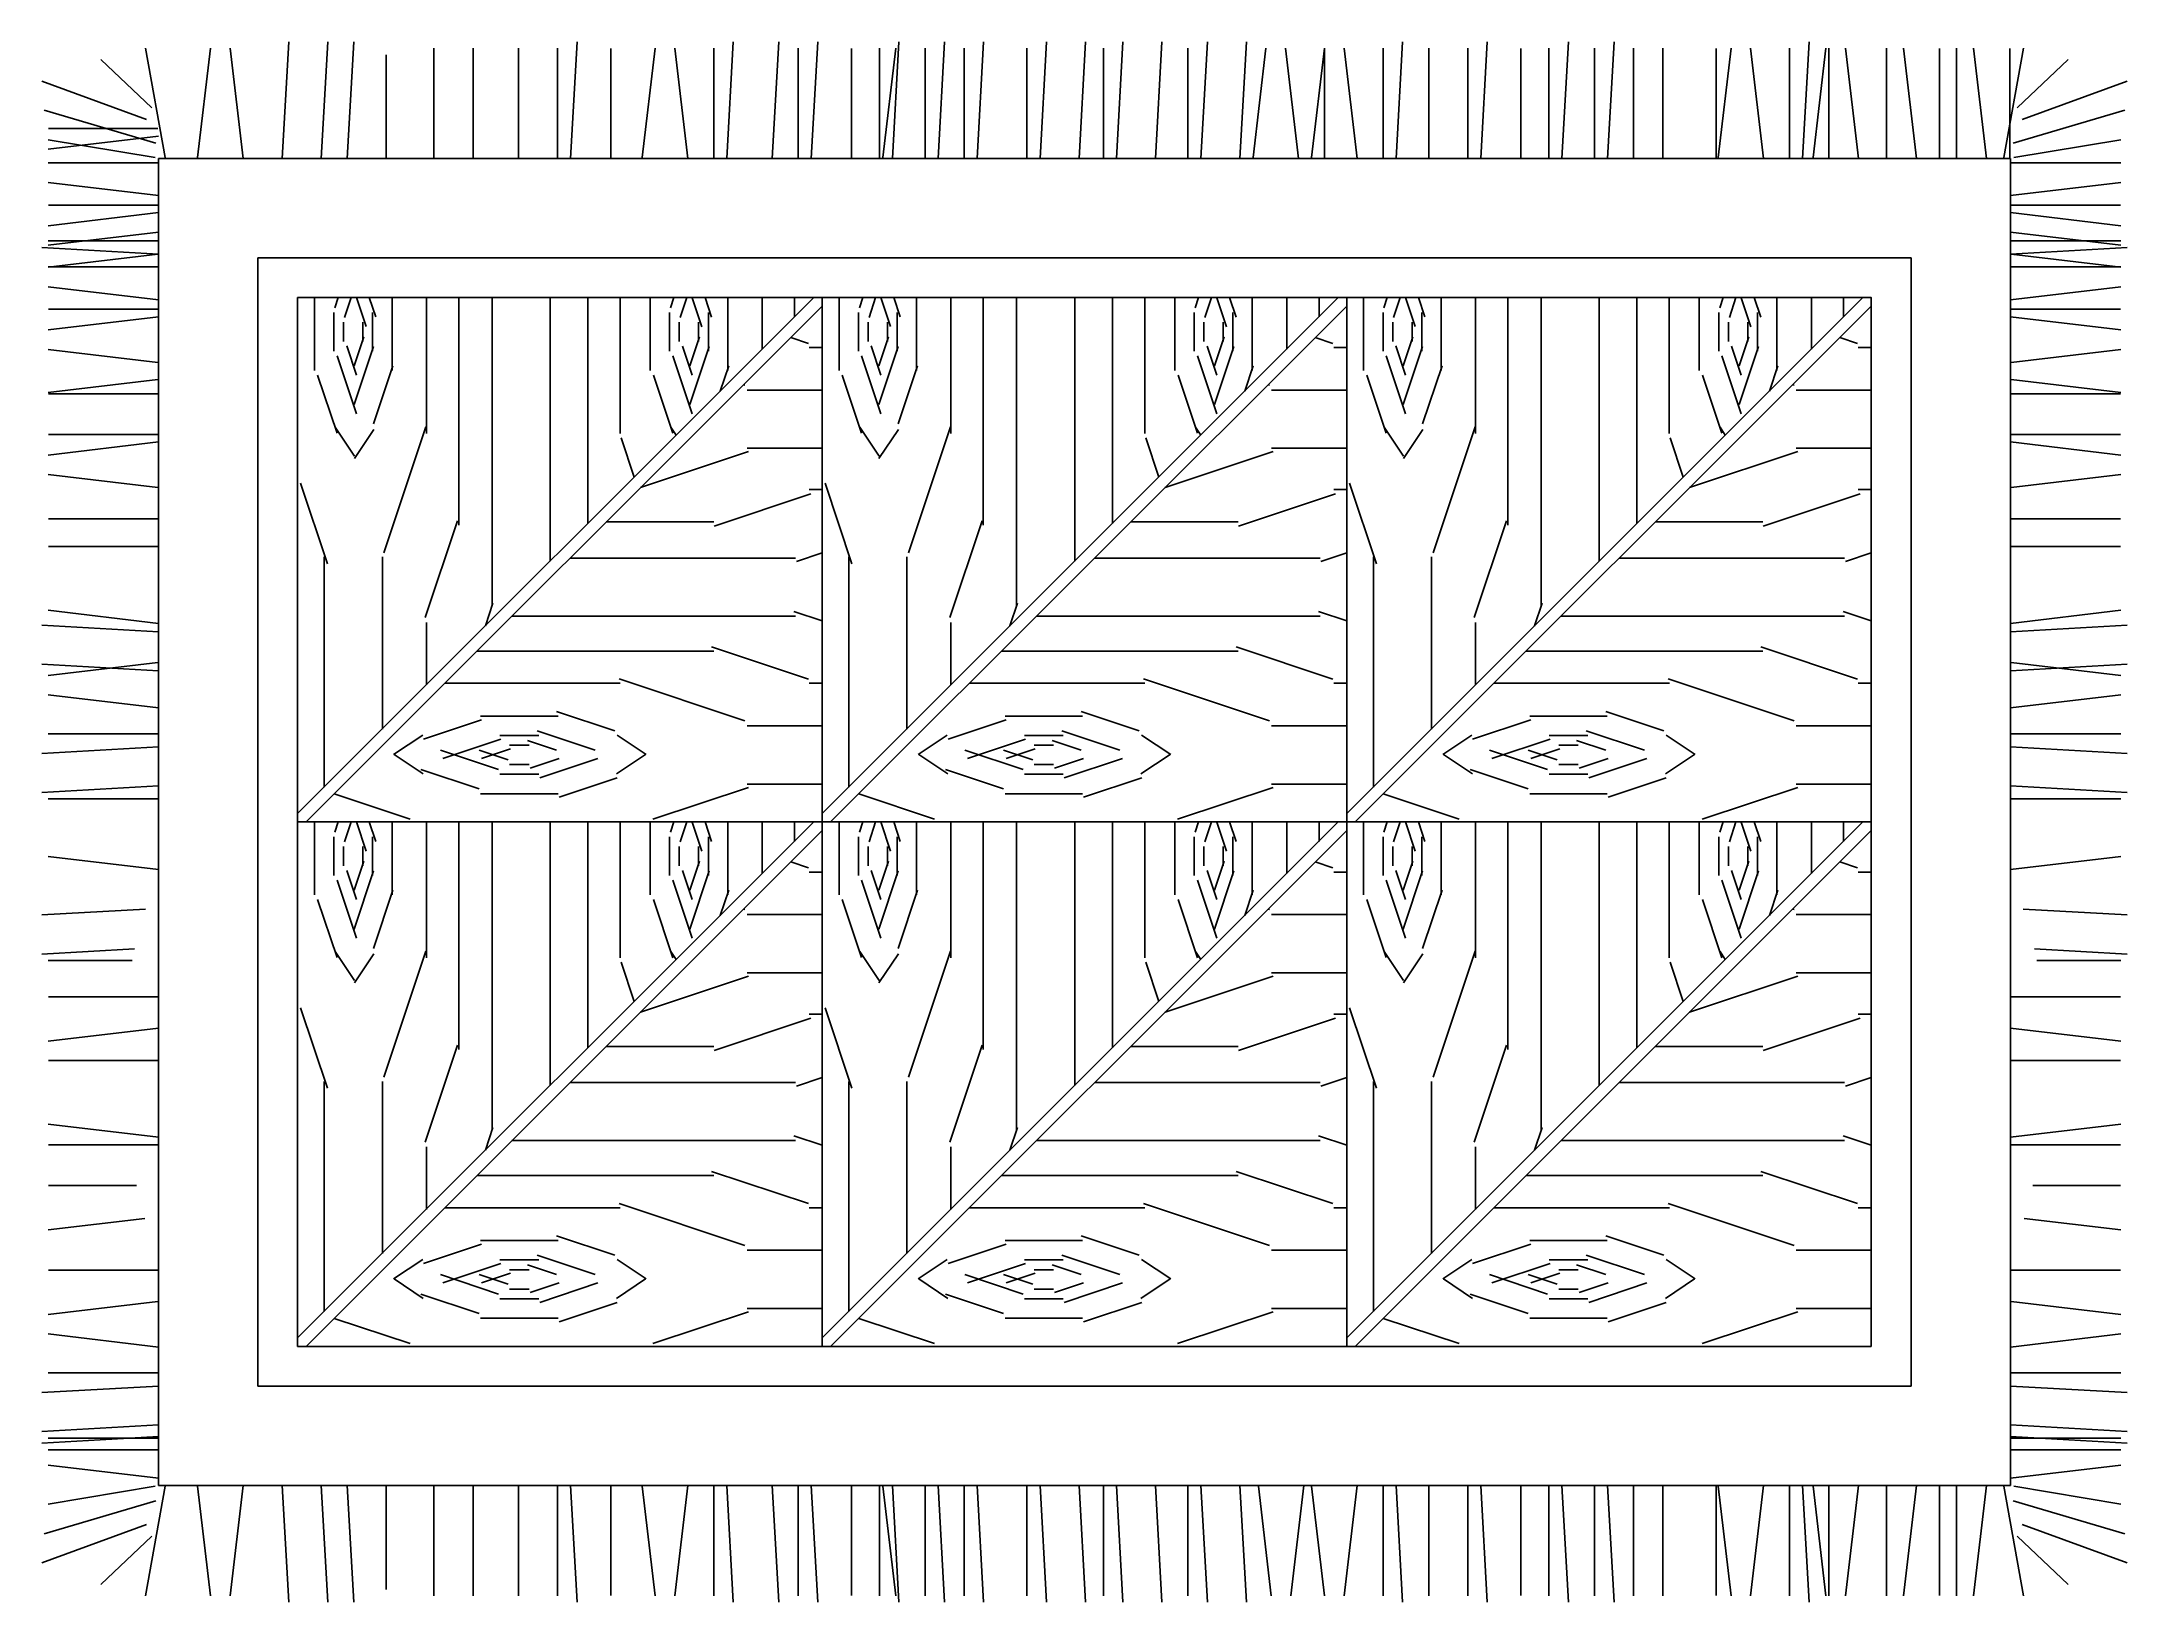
# Model space of a CAD drawing. Header units: millimetres. Extents: x 0 to 1679, y -32 to 1225.
import ezdxf

# ---------------------------------------------------------------- set-up
doc = ezdxf.new("R2010")
doc.units = ezdxf.units.MM
doc.layers.add('Furniture_家具', color=253, linetype='Continuous')

msp = doc.modelspace()

# ---------------------------------------------------------------- linework, layer by layer
at = {"layer": 'Furniture_家具'}
for p, q in [((88.6, 1171.9), (47.7, 1210.7)), ((99.5, 1131.7), (83.6, 1219.9)), ((125.5, 1131.7), (136, 1219.9)), ((162.2, 1131), (151.7, 1219.9)), ((193.7, 1131), (198.9, 1225.1)), ((225.1, 1131), (230.3, 1225.1)), ((246, 1131), (251.3, 1225.1)), ((277.5, 1131), (277.5, 1214.6)), ((315.8, 1131), (315.8, 1219.9)), ((347.3, 1131), (347.3, 1219.9)), ((383.9, 1131), (383.9, 1219.9)), ((415.4, 1131), (415.4, 1219.9)), ((425.9, 1131), (431.1, 1225.1)), ((458.2, 1131.7), (458.2, 1219.7)), ((483.5, 1131.7), (494, 1219.9)), ((520.2, 1131), (509.7, 1219.9)), ((541.1, 1131), (541.1, 1219.9)), ((551.6, 1131), (556.8, 1225.1)), ((588.3, 1131), (593.5, 1225.1)), ((609.2, 1131), (609.2, 1219.9)), ((619.7, 1131), (624.9, 1225.1)), ((652.1, 1131.7), (652.1, 1219.7)), ((674.6, 1131), (674.6, 1219.9)), ((677.3, 1131.7), (687.8, 1219.9)), ((685.1, 1131), (690.3, 1225.1)), ((711.3, 1131), (711.3, 1219.9)), ((721.8, 1131), (727, 1225.1)), ((742.7, 1131), (742.7, 1219.9)), ((753.2, 1131), (758.4, 1225.1)), ((793.4, 1131), (793.4, 1219.9)), ((803.9, 1131), (809.1, 1225.1)), ((835.3, 1131), (840.6, 1225.1)), ((854.9, 1131), (854.9, 1219.9)), ((865.4, 1131), (870.6, 1225.1)), ((896.8, 1131), (902.1, 1225.1)), ((923, 1131), (923, 1219.9)), ((933.5, 1131), (938.7, 1225.1)), ((964.9, 1131), (970.2, 1225.1)), ((975.4, 1131.7), (985.8, 1219.9)), ((1012, 1131), (1001.6, 1219.9)), ((1022.6, 1131.7), (1033, 1219.9)), ((1033, 1131), (1033, 1219.9)), ((1059.2, 1131), (1048.8, 1219.9)), ((1080.2, 1131), (1080.2, 1219.9)), ((1090.7, 1131), (1095.9, 1225.1)), ((1116.9, 1131), (1116.9, 1219.9)), ((1148.3, 1131), (1148.3, 1219.9)), ((1158.8, 1131), (1164, 1225.1)), ((1191.1, 1131.7), (1191.1, 1219.7)), ((1213.7, 1131), (1213.7, 1219.9)), ((1224.2, 1131), (1229.4, 1225.1)), ((1250.3, 1131), (1250.3, 1219.9)), ((1260.8, 1131), (1266.1, 1225.1)), ((1281.8, 1131), (1281.8, 1219.9)), ((1305.5, 1131), (1305.5, 1219.9)), ((1348.3, 1131.7), (1348.3, 1219.7)), ((1349.9, 1131.7), (1360.4, 1219.9)), ((1386.6, 1131), (1376.1, 1219.9)), ((1407.5, 1131), (1407.5, 1219.9)), ((1418, 1131), (1423.2, 1225.1)), ((1426.4, 1131.7), (1436.8, 1219.9)), ((1439, 1131), (1439, 1219.9)), ((1463, 1131), (1452.6, 1219.9)), ((1485.5, 1131), (1485.5, 1219.9)), ((1509.6, 1131), (1499.1, 1219.9)), ((1528.3, 1131.7), (1528.3, 1219.7)), ((1541.9, 1131), (1541.9, 1219.9)), ((1566, 1131), (1555.5, 1219.9)), ((1579.9, 1131.7), (1595.8, 1219.9)), ((1584.8, 1131.7), (1584.8, 1219.7)), ((1590.8, 1171.9), (1631.7, 1210.7)), ((84.5, 1162.4), (0, 1193.2)), ((1594.9, 1162.4), (1679.4, 1193.2)), ((92, 1143.3), (2, 1169.9)), ((1587.4, 1143.3), (1677.4, 1169.9)), ((94.1, 1149.1), (5.2, 1138.6)), ((91.3, 1131.7), (5.2, 1146)), ((93.4, 1155.2), (5.4, 1155.2)), ((1588.1, 1131.7), (1674.2, 1146)), ((94.1, 1127.5), (5.2, 1127.5)), ((94.1, 62.2), (94.1, 1131)), ((94.1, 1131), (1585.3, 1131)), ((1585.3, 1131), (1585.3, 62.2)), ((1585.3, 1127.5), (1674.2, 1127.5)), ((94.1, 1101.1), (5.2, 1111.6)), ((1585.3, 1101.1), (1674.2, 1111.6)), ((93.4, 1093.5), (5.4, 1093.5)), ((1586, 1093.5), (1674, 1093.5)), ((94.1, 1087.4), (5.2, 1076.9)), ((1585.3, 1087.4), (1674.2, 1076.9)), ((94.1, 1054.1), (0, 1059.4)), ((94.1, 1071.6), (5.2, 1061.1)), ((94.1, 1064.6), (5.2, 1064.6)), ((1585.3, 1071.6), (1674.2, 1061.1)), ((1585.3, 1064.6), (1674.2, 1064.6)), ((1585.3, 1054.1), (1679.4, 1059.4)), ((93.4, 1053.9), (5.2, 1043.4)), ((94.1, 1043.7), (5.2, 1043.7)), ((174.1, 142.2), (174.1, 1051)), ((174.1, 1051), (1505.3, 1051)), ((1505.3, 1051), (1505.3, 142.2)), ((1585.3, 1043.7), (1674.2, 1043.7)), ((1586, 1053.9), (1674.2, 1043.4)), ((94.1, 1017.2), (5.2, 1027.7)), ((1585.3, 1017.2), (1674.2, 1027.7)), ((93.4, 1009.7), (5.4, 1009.7)), ((621.7, 1019), (206.1, 603.4)), ((628.5, 1012.2), (212.9, 596.6)), ((219.7, 960.3), (219.7, 1019)), ((236, 1010.8), (238.7, 1019)), ((243.8, 1003), (249.1, 1019)), ((261.2, 995.6), (253.4, 1019)), ((269, 1003.4), (263.8, 1019)), ((282.1, 960.3), (282.1, 1019)), ((284.6, 1019), (284.6, 1019)), ((309.8, 909.5), (309.8, 1019)), ((335.8, 835.7), (335.8, 1019)), ((362.6, 771.1), (362.6, 1019)), ((409.4, 806.7), (409.4, 1019)), ((439.8, 837), (439.8, 1019)), ((465.8, 909.5), (465.8, 1019)), ((490, 960.3), (490, 1019)), ((506.4, 1010.8), (509.1, 1019)), ((514.2, 1003), (519.5, 1019)), ((531.6, 995.5), (523.8, 1018.9)), ((539.4, 1003.3), (534.2, 1019)), ((552.4, 960.3), (552.4, 1019)), ((555, 1018.9), (555, 1019)), ((580.2, 977.4), (580.2, 1019)), ((606.2, 1003.4), (606.2, 1019)), ((1044.1, 1019), (628.5, 603.4)), ((1050.9, 1012.2), (635.3, 596.6)), ((642.1, 960.3), (642.1, 1019)), ((658.4, 1010.8), (661.1, 1019)), ((666.2, 1003), (671.5, 1019)), ((683.6, 995.6), (675.8, 1019)), ((691.4, 1003.4), (686.2, 1019)), ((704.5, 960.3), (704.5, 1019)), ((707, 1019), (707, 1019)), ((732.2, 909.5), (732.2, 1019)), ((758.2, 835.7), (758.2, 1019)), ((785, 771.1), (785, 1019)), ((831.8, 806.7), (831.8, 1019)), ((862.2, 837), (862.2, 1019)), ((888.2, 909.5), (888.2, 1019)), ((912.4, 960.3), (912.4, 1019)), ((928.8, 1010.8), (931.5, 1019)), ((936.6, 1003), (941.9, 1019)), ((954, 995.5), (946.2, 1018.9)), ((961.8, 1003.3), (956.6, 1019)), ((974.8, 960.3), (974.8, 1019)), ((977.4, 1018.9), (977.4, 1019)), ((1002.6, 977.4), (1002.6, 1019)), ((1028.6, 1003.4), (1028.6, 1019)), ((1466.5, 1019), (1050.9, 603.4)), ((1473.3, 1012.2), (1057.7, 596.6)), ((1064.5, 960.3), (1064.5, 1019)), ((1080.8, 1010.8), (1083.5, 1019)), ((1088.6, 1003), (1093.9, 1019)), ((1106, 995.6), (1098.2, 1019)), ((1113.8, 1003.4), (1108.6, 1019)), ((1126.9, 960.3), (1126.9, 1019)), ((1129.4, 1019), (1129.4, 1019)), ((1154.6, 909.5), (1154.6, 1019)), ((1180.6, 835.7), (1180.6, 1019)), ((1207.4, 771.1), (1207.4, 1019)), ((1254.2, 806.7), (1254.2, 1019)), ((1284.6, 837), (1284.6, 1019)), ((1310.6, 909.5), (1310.6, 1019)), ((1334.8, 960.3), (1334.8, 1019)), ((1351.2, 1010.8), (1353.9, 1019)), ((1359, 1003), (1364.3, 1019)), ((1376.4, 995.5), (1368.6, 1018.9)), ((1384.2, 1003.3), (1379, 1019)), ((1397.2, 960.3), (1397.2, 1019)), ((1399.8, 1018.9), (1399.8, 1019)), ((1425, 977.4), (1425, 1019)), ((1451, 1003.4), (1451, 1019)), ((1586, 1009.7), (1674, 1009.7)), ((94.1, 1003.5), (5.2, 993)), ((235.3, 975.9), (235.3, 1007.1)), ((243.1, 983.7), (243.1, 999.3)), ((258.7, 983.7), (258.7, 999.3)), ((266.5, 975.9), (266.5, 1007.1)), ((505.6, 975.9), (505.6, 1007.1)), ((513.4, 983.7), (513.4, 999.3)), ((529, 983.7), (529, 999.3)), ((536.8, 975.9), (536.8, 1007.1)), ((657.7, 975.9), (657.7, 1007.1)), ((665.5, 983.7), (665.5, 999.3)), ((681.1, 983.7), (681.1, 999.3)), ((688.9, 975.9), (688.9, 1007.1)), ((928, 975.9), (928, 1007.1)), ((935.8, 983.7), (935.8, 999.3)), ((951.4, 983.7), (951.4, 999.3)), ((959.2, 975.9), (959.2, 1007.1)), ((1080.1, 975.9), (1080.1, 1007.1)), ((1087.9, 983.7), (1087.9, 999.3)), ((1103.5, 983.7), (1103.5, 999.3)), ((1111.3, 975.9), (1111.3, 1007.1)), ((1350.4, 975.9), (1350.4, 1007.1)), ((1358.2, 983.7), (1358.2, 999.3)), ((1373.8, 983.7), (1373.8, 999.3)), ((1381.6, 975.9), (1381.6, 1007.1)), ((1585.3, 1003.5), (1674.2, 993)), ((93.4, 966.8), (5.2, 977.3)), ((253.4, 956.6), (245.6, 980)), ((251.6, 964), (259.4, 987.4)), ((251.6, 932.8), (267.2, 979.6)), ((523.8, 956.5), (516, 979.9)), ((522, 964), (529.8, 987.4)), ((522, 932.8), (537.6, 979.6)), ((603.1, 986.8), (617.4, 982)), ((618, 978.7), (628.5, 978.7)), ((675.8, 956.6), (668, 980)), ((674, 964), (681.8, 987.4)), ((674, 932.8), (689.6, 979.6)), ((946.2, 956.5), (938.4, 979.9)), ((944.4, 964), (952.2, 987.4)), ((944.4, 932.8), (960, 979.6)), ((1025.5, 986.8), (1039.8, 982)), ((1040.4, 978.7), (1050.9, 978.7)), ((1098.2, 956.6), (1090.4, 980)), ((1096.4, 964), (1104.2, 987.4)), ((1096.4, 932.8), (1112, 979.6)), ((1368.6, 956.5), (1360.8, 979.9)), ((1366.8, 964), (1374.6, 987.4)), ((1366.8, 932.8), (1382.4, 979.6)), ((1447.9, 986.8), (1462.2, 982)), ((1462.8, 978.7), (1473.3, 978.7)), ((1586, 966.8), (1674.2, 977.3)), ((253.4, 925.4), (237.8, 972.2)), ((267.2, 917.2), (282.8, 964)), ((523.8, 925.3), (508.2, 972.1)), ((546.4, 943.7), (553.2, 964)), ((675.8, 925.4), (660.2, 972.2)), ((689.6, 917.2), (705.2, 964)), ((946.2, 925.3), (930.6, 972.1)), ((968.8, 943.7), (975.6, 964)), ((1098.2, 925.4), (1082.6, 972.2)), ((1112, 917.2), (1127.6, 964)), ((1368.6, 925.3), (1353, 972.1)), ((1391.2, 943.7), (1398, 964)), ((93.4, 953.1), (5.2, 942.6)), ((93.4, 941.5), (5.4, 941.5)), ((237.8, 909.8), (222.2, 956.6)), ((508.2, 909.7), (492.6, 956.5)), ((565.1, 948.8), (566.3, 948.4)), ((568, 944.4), (628.5, 944.4)), ((660.2, 909.8), (644.6, 956.6)), ((930.6, 909.7), (915, 956.5)), ((987.5, 948.8), (988.7, 948.4)), ((990.4, 944.4), (1050.9, 944.4)), ((1082.6, 909.8), (1067, 956.6)), ((1353, 909.7), (1337.4, 956.5)), ((1409.9, 948.8), (1411.1, 948.4)), ((1412.8, 944.4), (1473.3, 944.4)), ((1586, 953.1), (1674.2, 942.6)), ((1586, 941.5), (1674, 941.5)), ((93.4, 908.8), (5.4, 908.8)), ((251.9, 891.2), (236.3, 914.6)), ((251.8, 889.4), (267.4, 912.8)), ((275.6, 813.5), (309.4, 914.9)), ((510.9, 908.2), (506.7, 914.6)), ((674.3, 891.2), (658.7, 914.6)), ((674.2, 889.4), (689.8, 912.8)), ((698, 813.5), (731.8, 914.9)), ((933.3, 908.2), (929.1, 914.6)), ((1096.7, 891.2), (1081.1, 914.6)), ((1096.6, 889.4), (1112.2, 912.8)), ((1120.4, 813.5), (1154.2, 914.9)), ((1355.7, 908.2), (1351.5, 914.6)), ((1586, 908.8), (1674, 908.8)), ((94.1, 902.7), (5.2, 892.2)), ((477.1, 874.4), (466.6, 906)), ((482.2, 865.9), (569.2, 894.9)), ((568, 897.6), (628.5, 897.6)), ((899.5, 874.4), (889, 906)), ((904.6, 865.9), (991.6, 894.9)), ((990.4, 897.6), (1050.9, 897.6)), ((1321.9, 874.4), (1311.4, 906)), ((1327, 865.9), (1414, 894.9)), ((1412.8, 897.6), (1473.3, 897.6)), ((1585.3, 902.7), (1674.2, 892.2)), ((93.4, 866), (5.2, 876.5)), ((1586, 866), (1674.2, 876.5)), ((230, 804.6), (208.4, 869.4)), ((541.4, 835), (619.4, 860.9)), ((618, 864.3), (628.5, 864.3)), ((652.4, 804.6), (630.8, 869.4)), ((963.8, 835), (1041.8, 860.9)), ((1040.4, 864.3), (1050.9, 864.3)), ((1074.8, 804.6), (1053.2, 869.4)), ((1386.2, 835), (1464.2, 860.9)), ((1462.8, 864.3), (1473.3, 864.3)), ((93.4, 840.7), (5.4, 840.7)), ((1586, 840.7), (1674, 840.7)), ((308.8, 761.2), (334.8, 839.2)), ((454.6, 838.3), (541.1, 838.3)), ((731.2, 761.2), (757.2, 839.2)), ((877, 838.3), (963.5, 838.3)), ((1153.6, 761.2), (1179.6, 839.2)), ((1299.4, 838.3), (1385.9, 838.3)), ((93.4, 818.6), (5.4, 818.6)), ((227.5, 624.7), (227.5, 810.1)), ((274.3, 671.5), (274.3, 810.1)), ((425.5, 809.2), (607, 809.2)), ((607.7, 806.3), (628.5, 813.3)), ((649.9, 624.7), (649.9, 810.1)), ((696.7, 671.5), (696.7, 810.1)), ((847.9, 809.2), (1029.4, 809.2)), ((1030.1, 806.3), (1050.9, 813.3)), ((1072.3, 624.7), (1072.3, 810.1)), ((1119.1, 671.5), (1119.1, 810.1)), ((1270.3, 809.2), (1451.8, 809.2)), ((1452.5, 806.3), (1473.3, 813.3)), ((1586, 818.6), (1674, 818.6)), ((357.3, 754.6), (363.4, 772.9)), ((779.7, 754.6), (785.8, 772.9)), ((1202.1, 754.6), (1208.2, 772.9)), ((94.1, 756.6), (5.2, 767.1)), ((309.8, 707), (309.8, 757.4)), ((378.7, 762.4), (607, 762.4)), ((605.7, 766.2), (628.5, 758.6)), ((732.2, 707), (732.2, 757.4)), ((801.1, 762.4), (1029.4, 762.4)), ((1028.1, 766.2), (1050.9, 758.6)), ((1154.6, 707), (1154.6, 757.4)), ((1223.5, 762.4), (1451.8, 762.4)), ((1450.5, 766.2), (1473.3, 758.6)), ((1585.3, 756.6), (1674.2, 767.1)), ((94.1, 749.9), (0, 755.1)), ((1585.3, 749.9), (1679.4, 755.1)), ((94.1, 718.4), (0, 723.7)), ((93.4, 725.2), (5.2, 714.7)), ((350.6, 734.3), (541.1, 734.3)), ((539.4, 737.6), (617.4, 711.6)), ((773, 734.3), (963.5, 734.3)), ((961.8, 737.6), (1039.8, 711.6)), ((1195.4, 734.3), (1385.9, 734.3)), ((1384.2, 737.6), (1462.2, 711.6)), ((1585.3, 718.4), (1679.4, 723.7)), ((1586, 725.2), (1674.2, 714.7)), ((324.6, 708.3), (465.9, 708.3)), ((464.9, 711.8), (566.3, 678)), ((618, 708.3), (628.5, 708.3)), ((747, 708.3), (888.3, 708.3)), ((887.3, 711.8), (988.7, 678)), ((1040.4, 708.3), (1050.9, 708.3)), ((1169.4, 708.3), (1310.7, 708.3)), ((1309.7, 711.8), (1411.1, 678)), ((1462.8, 708.3), (1473.3, 708.3)), ((94.1, 688.5), (5.2, 699)), ((1585.3, 688.5), (1674.2, 699)), ((307.4, 663.3), (354.2, 678.9)), ((353.4, 681.8), (415.8, 681.8)), ((414.6, 685.6), (461.4, 670)), ((568, 674), (628.5, 674)), ((729.8, 663.3), (776.6, 678.9)), ((775.8, 681.8), (838.2, 681.8)), ((837, 685.6), (883.8, 670)), ((990.4, 674), (1050.9, 674)), ((1152.2, 663.3), (1199, 678.9)), ((1198.2, 681.8), (1260.6, 681.8)), ((1259.4, 685.6), (1306.2, 670)), ((1412.8, 674), (1473.3, 674)), ((94.1, 657.1), (0, 651.8)), ((94.1, 667.6), (5.2, 667.6)), ((283.4, 650.9), (306.8, 666.5)), ((323, 647.7), (369.8, 663.3)), ((354.2, 647.7), (377.6, 655.5)), ((369, 666.2), (400.2, 666.2)), ((376.8, 658.4), (392.4, 658.4)), ((391.2, 662.2), (414.6, 654.4)), ((399, 670), (445.8, 654.4)), ((463.3, 666.5), (486.7, 650.9)), ((705.8, 650.9), (729.2, 666.5)), ((745.4, 647.7), (792.2, 663.3)), ((776.6, 647.7), (800, 655.5)), ((791.4, 666.2), (822.6, 666.2)), ((799.2, 658.4), (814.8, 658.4)), ((813.6, 662.2), (837, 654.4)), ((821.4, 670), (868.2, 654.4)), ((885.7, 666.5), (909.1, 650.9)), ((1128.2, 650.9), (1151.6, 666.5)), ((1167.8, 647.7), (1214.6, 663.3)), ((1199, 647.7), (1222.4, 655.5)), ((1213.8, 666.2), (1245, 666.2)), ((1221.6, 658.4), (1237.2, 658.4)), ((1236, 662.2), (1259.4, 654.4)), ((1243.8, 670), (1290.6, 654.4)), ((1308.1, 666.5), (1331.5, 650.9)), ((1585.3, 667.6), (1674.2, 667.6)), ((1585.3, 657.1), (1679.4, 651.8)), ((283.9, 650.9), (307.3, 635.3)), ((305.4, 638.8), (352.2, 623.2)), ((321, 654.4), (367.8, 638.8)), ((352.2, 654.4), (375.6, 646.6)), ((376.8, 642.8), (392.4, 642.8)), ((393.2, 639.9), (416.6, 647.7)), ((401, 632.1), (447.8, 647.7)), ((462.8, 635.3), (486.2, 650.9)), ((706.3, 650.9), (729.7, 635.3)), ((727.8, 638.8), (774.6, 623.2)), ((743.4, 654.4), (790.2, 638.8)), ((774.6, 654.4), (798, 646.6)), ((799.2, 642.8), (814.8, 642.8)), ((815.6, 639.9), (839, 647.7)), ((823.4, 632.1), (870.2, 647.7)), ((885.2, 635.3), (908.6, 650.9)), ((1128.7, 650.9), (1152.1, 635.3)), ((1150.2, 638.8), (1197, 623.2)), ((1165.8, 654.4), (1212.6, 638.8)), ((1197, 654.4), (1220.4, 646.6)), ((1221.6, 642.8), (1237.2, 642.8)), ((1238, 639.9), (1261.4, 647.7)), ((1245.8, 632.1), (1292.6, 647.7)), ((1307.6, 635.3), (1331, 650.9)), ((94.1, 625.7), (0, 620.4)), ((369, 635), (400.2, 635)), ((416.6, 616.5), (463.4, 632.1)), ((492.2, 598.9), (569.2, 624.5)), ((568, 627.2), (628.5, 627.2)), ((791.4, 635), (822.6, 635)), ((839, 616.5), (885.8, 632.1)), ((914.6, 598.9), (991.6, 624.5)), ((990.4, 627.2), (1050.9, 627.2)), ((1213.8, 635), (1245, 635)), ((1261.4, 616.5), (1308.2, 632.1)), ((1337, 598.9), (1414, 624.5)), ((1412.8, 627.2), (1473.3, 627.2)), ((1585.3, 625.7), (1679.4, 620.4)), ((94.1, 615.2), (5.2, 615.2)), ((235.5, 619.2), (296.6, 598.9)), ((353.4, 619.4), (415.8, 619.4)), ((657.9, 619.2), (719, 598.9)), ((775.8, 619.4), (838.2, 619.4)), ((1080.3, 619.2), (1141.4, 598.9)), ((1198.2, 619.4), (1260.6, 619.4)), ((1585.3, 615.2), (1674.2, 615.2)), ((621.7, 596.6), (206.1, 181)), ((628.5, 589.8), (212.9, 174.2)), ((219.7, 537.9), (219.7, 596.6)), ((236, 588.4), (238.7, 596.6)), ((243.8, 580.6), (249.1, 596.6)), ((261.2, 573.2), (253.4, 596.6)), ((269, 581), (263.8, 596.6)), ((282.1, 537.9), (282.1, 596.6)), ((284.6, 596.6), (284.6, 596.6)), ((309.8, 487.1), (309.8, 596.6)), ((335.8, 413.3), (335.8, 596.6)), ((362.6, 348.7), (362.6, 596.6)), ((409.4, 384.3), (409.4, 596.6)), ((439.8, 414.6), (439.8, 596.6)), ((465.8, 487.1), (465.8, 596.6)), ((490, 537.9), (490, 596.6)), ((506.4, 588.4), (509.1, 596.6)), ((514.2, 580.6), (519.5, 596.6)), ((531.6, 573.1), (523.8, 596.5)), ((539.4, 580.9), (534.2, 596.6)), ((552.4, 537.9), (552.4, 596.6)), ((555, 596.5), (555, 596.6)), ((580.2, 555), (580.2, 596.6)), ((606.2, 581), (606.2, 596.6)), ((1044.1, 596.6), (628.5, 181)), ((1050.9, 589.8), (635.3, 174.2)), ((642.1, 537.9), (642.1, 596.6)), ((658.4, 588.4), (661.1, 596.6)), ((666.2, 580.6), (671.5, 596.6)), ((683.6, 573.2), (675.8, 596.6)), ((691.4, 581), (686.2, 596.6)), ((704.5, 537.9), (704.5, 596.6)), ((707, 596.6), (707, 596.6)), ((732.2, 487.1), (732.2, 596.6)), ((758.2, 413.3), (758.2, 596.6)), ((785, 348.7), (785, 596.6)), ((831.8, 384.3), (831.8, 596.6)), ((862.2, 414.6), (862.2, 596.6)), ((888.2, 487.1), (888.2, 596.6)), ((912.4, 537.9), (912.4, 596.6)), ((928.8, 588.4), (931.5, 596.6)), ((936.6, 580.6), (941.9, 596.6)), ((954, 573.1), (946.2, 596.5)), ((961.8, 580.9), (956.6, 596.6)), ((974.8, 537.9), (974.8, 596.6)), ((977.4, 596.5), (977.4, 596.6)), ((1002.6, 555), (1002.6, 596.6)), ((1028.6, 581), (1028.6, 596.6)), ((1466.5, 596.6), (1050.9, 181)), ((1473.3, 589.8), (1057.7, 174.2)), ((1064.5, 537.9), (1064.5, 596.6)), ((1080.8, 588.4), (1083.5, 596.6)), ((1088.6, 580.6), (1093.9, 596.6)), ((1106, 573.2), (1098.2, 596.6)), ((1113.8, 581), (1108.6, 596.6)), ((1126.9, 537.9), (1126.9, 596.6)), ((1129.4, 596.6), (1129.4, 596.6)), ((1154.6, 487.1), (1154.6, 596.6)), ((1180.6, 413.3), (1180.6, 596.6)), ((1207.4, 348.7), (1207.4, 596.6)), ((1254.2, 384.3), (1254.2, 596.6)), ((1284.6, 414.6), (1284.6, 596.6)), ((1310.6, 487.1), (1310.6, 596.6)), ((1334.8, 537.9), (1334.8, 596.6)), ((1351.2, 588.4), (1353.9, 596.6)), ((1359, 580.6), (1364.3, 596.6)), ((1376.4, 573.1), (1368.6, 596.5)), ((1384.2, 580.9), (1379, 596.6)), ((1397.2, 537.9), (1397.2, 596.6)), ((1399.8, 596.5), (1399.8, 596.6)), ((1425, 555), (1425, 596.6)), ((1451, 581), (1451, 596.6)), ((235.3, 553.5), (235.3, 584.7)), ((243.1, 561.3), (243.1, 576.9)), ((258.7, 561.3), (258.7, 576.9)), ((266.5, 553.5), (266.5, 584.7)), ((505.6, 553.5), (505.6, 584.7)), ((513.4, 561.3), (513.4, 576.9)), ((529, 561.3), (529, 576.9)), ((536.8, 553.5), (536.8, 584.7)), ((657.7, 553.5), (657.7, 584.7)), ((665.5, 561.3), (665.5, 576.9)), ((681.1, 561.3), (681.1, 576.9)), ((688.9, 553.5), (688.9, 584.7)), ((928, 553.5), (928, 584.7)), ((935.8, 561.3), (935.8, 576.9)), ((951.4, 561.3), (951.4, 576.9)), ((959.2, 553.5), (959.2, 584.7)), ((1080.1, 553.5), (1080.1, 584.7)), ((1087.9, 561.3), (1087.9, 576.9)), ((1103.5, 561.3), (1103.5, 576.9)), ((1111.3, 553.5), (1111.3, 584.7)), ((1350.4, 553.5), (1350.4, 584.7)), ((1358.2, 561.3), (1358.2, 576.9)), ((1373.8, 561.3), (1373.8, 576.9)), ((1381.6, 553.5), (1381.6, 584.7)), ((94.1, 558.3), (5.2, 568.8)), ((253.4, 534.2), (245.6, 557.6)), ((251.6, 541.6), (259.4, 565)), ((251.6, 510.4), (267.2, 557.2)), ((523.8, 534.1), (516, 557.5)), ((522, 541.6), (529.8, 565)), ((522, 510.4), (537.6, 557.2)), ((603.1, 564.4), (617.4, 559.6)), ((618, 556.3), (628.5, 556.3)), ((675.8, 534.2), (668, 557.6)), ((674, 541.6), (681.8, 565)), ((674, 510.4), (689.6, 557.2)), ((946.2, 534.1), (938.4, 557.5)), ((944.4, 541.6), (952.2, 565)), ((944.4, 510.4), (960, 557.2)), ((1025.5, 564.4), (1039.8, 559.6)), ((1040.4, 556.3), (1050.9, 556.3)), ((1098.2, 534.2), (1090.4, 557.6)), ((1096.4, 541.6), (1104.2, 565)), ((1096.4, 510.4), (1112, 557.2)), ((1368.6, 534.1), (1360.8, 557.5)), ((1366.8, 541.6), (1374.6, 565)), ((1366.8, 510.4), (1382.4, 557.2)), ((1447.9, 564.4), (1462.2, 559.6)), ((1462.8, 556.3), (1473.3, 556.3)), ((1585.3, 558.3), (1674.2, 568.8)), ((253.4, 503), (237.8, 549.8)), ((267.2, 494.8), (282.8, 541.6)), ((523.8, 502.9), (508.2, 549.7)), ((546.4, 521.3), (553.2, 541.6)), ((675.8, 503), (660.2, 549.8)), ((689.6, 494.8), (705.2, 541.6)), ((946.2, 502.9), (930.6, 549.7)), ((968.8, 521.3), (975.6, 541.6)), ((1098.2, 503), (1082.6, 549.8)), ((1112, 494.8), (1127.6, 541.6)), ((1368.6, 502.9), (1353, 549.7)), ((1391.2, 521.3), (1398, 541.6)), ((83.7, 526.3), (0, 521.7)), ((237.8, 487.4), (222.2, 534.2)), ((508.2, 487.3), (492.6, 534.1)), ((565.1, 526.4), (566.3, 526)), ((568, 522), (628.5, 522)), ((660.2, 487.4), (644.6, 534.2)), ((930.6, 487.3), (915, 534.1)), ((987.5, 526.4), (988.7, 526)), ((990.4, 522), (1050.9, 522)), ((1082.6, 487.4), (1067, 534.2)), ((1353, 487.3), (1337.4, 534.1)), ((1409.9, 526.4), (1411.1, 526)), ((1412.8, 522), (1473.3, 522)), ((1595.7, 526.3), (1679.4, 521.7)), ((74.8, 494.4), (0, 490.2)), ((251.9, 468.8), (236.3, 492.2)), ((251.8, 467), (267.4, 490.4)), ((275.6, 391.1), (309.4, 492.5)), ((510.9, 485.8), (506.7, 492.2)), ((674.3, 468.8), (658.7, 492.2)), ((674.2, 467), (689.8, 490.4)), ((698, 391.1), (731.8, 492.5)), ((933.3, 485.8), (929.1, 492.2)), ((1096.7, 468.8), (1081.1, 492.2)), ((1096.6, 467), (1112.2, 490.4)), ((1120.4, 391.1), (1154.2, 492.5)), ((1355.7, 485.8), (1351.5, 492.2)), ((1604.6, 494.4), (1679.4, 490.2)), ((72.9, 485), (5.2, 485)), ((477.1, 452), (466.6, 483.6)), ((482.2, 443.5), (569.2, 472.5)), ((568, 475.2), (628.5, 475.2)), ((899.5, 452), (889, 483.6)), ((904.6, 443.5), (991.6, 472.5)), ((990.4, 475.2), (1050.9, 475.2)), ((1321.9, 452), (1311.4, 483.6)), ((1327, 443.5), (1414, 472.5)), ((1412.8, 475.2), (1473.3, 475.2)), ((1606.5, 485), (1674.2, 485)), ((94.1, 455.8), (5.4, 455.8)), ((1585.3, 455.8), (1674, 455.8)), ((230, 382.2), (208.4, 447)), ((541.4, 412.6), (619.4, 438.5)), ((618, 441.9), (628.5, 441.9)), ((652.4, 382.2), (630.8, 447)), ((963.8, 412.6), (1041.8, 438.5)), ((1040.4, 441.9), (1050.9, 441.9)), ((1074.8, 382.2), (1053.2, 447)), ((1386.2, 412.6), (1464.2, 438.5)), ((1462.8, 441.9), (1473.3, 441.9)), ((94.1, 430.6), (5.2, 420)), ((1585.3, 430.6), (1674.2, 420)), ((94.1, 404.6), (5.4, 404.6)), ((308.8, 338.8), (334.8, 416.8)), ((454.6, 415.9), (541.1, 415.9)), ((731.2, 338.8), (757.2, 416.8)), ((877, 415.9), (963.5, 415.9)), ((1153.6, 338.8), (1179.6, 416.8)), ((1299.4, 415.9), (1385.9, 415.9)), ((1585.3, 404.6), (1674, 404.6)), ((227.5, 202.3), (227.5, 387.7)), ((274.3, 249.1), (274.3, 387.7)), ((425.5, 386.8), (607, 386.8)), ((607.7, 383.9), (628.5, 390.9)), ((649.9, 202.3), (649.9, 387.7)), ((696.7, 249.1), (696.7, 387.7)), ((847.9, 386.8), (1029.4, 386.8)), ((1030.1, 383.9), (1050.9, 390.9)), ((1072.3, 202.3), (1072.3, 387.7)), ((1119.1, 249.1), (1119.1, 387.7)), ((1270.3, 386.8), (1451.8, 386.8)), ((1452.5, 383.9), (1473.3, 390.9)), ((94.1, 342.7), (5.2, 353.1)), ((1585.3, 342.7), (1674.2, 353.1)), ((94.1, 336.5), (5.4, 336.5)), ((357.3, 332.2), (363.4, 350.5)), ((378.7, 340), (607, 340)), ((605.7, 343.8), (628.5, 336.2)), ((779.7, 332.2), (785.8, 350.5)), ((801.1, 340), (1029.4, 340)), ((1028.1, 343.8), (1050.9, 336.2)), ((1202.1, 332.2), (1208.2, 350.5)), ((1223.5, 340), (1451.8, 340)), ((1450.5, 343.8), (1473.3, 336.2)), ((1585.3, 336.5), (1674, 336.5)), ((309.8, 284.6), (309.8, 335)), ((732.2, 284.6), (732.2, 335)), ((1154.6, 284.6), (1154.6, 335)), ((76.2, 303.8), (5.4, 303.8)), ((350.6, 311.9), (541.1, 311.9)), ((539.4, 315.2), (617.4, 289.2)), ((773, 311.9), (963.5, 311.9)), ((961.8, 315.2), (1039.8, 289.2)), ((1195.4, 311.9), (1385.9, 311.9)), ((1384.2, 315.2), (1462.2, 289.2)), ((1603.3, 303.8), (1674, 303.8)), ((324.6, 285.9), (465.9, 285.9)), ((464.9, 289.4), (566.3, 255.6)), ((618, 285.9), (628.5, 285.9)), ((747, 285.9), (888.3, 285.9)), ((887.3, 289.4), (988.7, 255.6)), ((1040.4, 285.9), (1050.9, 285.9)), ((1169.4, 285.9), (1310.7, 285.9)), ((1309.7, 289.4), (1411.1, 255.6)), ((1462.8, 285.9), (1473.3, 285.9)), ((83.1, 277.3), (5.2, 268.1)), ((1596.3, 277.3), (1674.2, 268.1)), ((307.4, 240.9), (354.2, 256.5)), ((353.4, 259.4), (415.8, 259.4)), ((414.6, 263.2), (461.4, 247.6)), ((729.8, 240.9), (776.6, 256.5)), ((775.8, 259.4), (838.2, 259.4)), ((837, 263.2), (883.8, 247.6)), ((1152.2, 240.9), (1199, 256.5)), ((1198.2, 259.4), (1260.6, 259.4)), ((1259.4, 263.2), (1306.2, 247.6)), ((93.4, 235.7), (5.4, 235.7)), ((283.4, 228.5), (306.8, 244.1)), ((323, 225.3), (369.8, 240.9)), ((369, 243.8), (400.2, 243.8)), ((376.8, 236), (392.4, 236)), ((391.2, 239.8), (414.6, 232)), ((399, 247.6), (445.8, 232)), ((463.3, 244.1), (486.7, 228.5)), ((568, 251.6), (628.5, 251.6)), ((705.8, 228.5), (729.2, 244.1)), ((745.4, 225.3), (792.2, 240.9)), ((791.4, 243.8), (822.6, 243.8)), ((799.2, 236), (814.8, 236)), ((813.6, 239.8), (837, 232)), ((821.4, 247.6), (868.2, 232)), ((885.7, 244.1), (909.1, 228.5)), ((990.4, 251.6), (1050.9, 251.6)), ((1128.2, 228.5), (1151.6, 244.1)), ((1167.8, 225.3), (1214.6, 240.9)), ((1213.8, 243.8), (1245, 243.8)), ((1221.6, 236), (1237.2, 236)), ((1236, 239.8), (1259.4, 232)), ((1243.8, 247.6), (1290.6, 232)), ((1308.1, 244.1), (1331.5, 228.5)), ((1412.8, 251.6), (1473.3, 251.6)), ((1586, 235.7), (1674, 235.7)), ((283.9, 228.5), (307.3, 212.9)), ((321, 232), (367.8, 216.4)), ((352.2, 232), (375.6, 224.2)), ((354.2, 225.3), (377.6, 233.1)), ((376.8, 220.4), (392.4, 220.4)), ((393.2, 217.5), (416.6, 225.3)), ((401, 209.7), (447.8, 225.3)), ((462.8, 212.9), (486.2, 228.5)), ((706.3, 228.5), (729.7, 212.9)), ((743.4, 232), (790.2, 216.4)), ((774.6, 232), (798, 224.2)), ((776.6, 225.3), (800, 233.1)), ((799.2, 220.4), (814.8, 220.4)), ((815.6, 217.5), (839, 225.3)), ((823.4, 209.7), (870.2, 225.3)), ((885.2, 212.9), (908.6, 228.5)), ((1128.7, 228.5), (1152.1, 212.9)), ((1165.8, 232), (1212.6, 216.4)), ((1197, 232), (1220.4, 224.2)), ((1199, 225.3), (1222.4, 233.1)), ((1221.6, 220.4), (1237.2, 220.4)), ((1238, 217.5), (1261.4, 225.3)), ((1245.8, 209.7), (1292.6, 225.3)), ((1307.6, 212.9), (1331, 228.5)), ((93.4, 210.4), (5.2, 199.9)), ((305.4, 216.4), (352.2, 200.8)), ((369, 212.6), (400.2, 212.6)), ((416.6, 194.1), (463.4, 209.7)), ((492.2, 176.5), (569.2, 202.1)), ((568, 204.8), (628.5, 204.8)), ((727.8, 216.4), (774.6, 200.8)), ((791.4, 212.6), (822.6, 212.6)), ((839, 194.1), (885.8, 209.7)), ((914.6, 176.5), (991.6, 202.1)), ((990.4, 204.8), (1050.9, 204.8)), ((1150.2, 216.4), (1197, 200.8)), ((1213.8, 212.6), (1245, 212.6)), ((1261.4, 194.1), (1308.2, 209.7)), ((1337, 176.5), (1414, 202.1)), ((1412.8, 204.8), (1473.3, 204.8)), ((1586, 210.4), (1674.2, 199.9)), ((235.5, 196.8), (296.6, 176.5)), ((353.4, 197), (415.8, 197)), ((657.9, 196.8), (719, 176.5)), ((775.8, 197), (838.2, 197)), ((1080.3, 196.8), (1141.4, 176.5)), ((1198.2, 197), (1260.6, 197)), ((94.1, 173.7), (5.2, 184.2)), ((1585.3, 173.7), (1674.2, 184.2)), ((94.1, 152.8), (5.2, 152.8)), ((1585.3, 152.8), (1674.2, 152.8)), ((94.1, 142.3), (0, 137.1)), ((1505.3, 142.2), (174.1, 142.2)), ((1585.3, 142.3), (1679.4, 137.1)), ((94.1, 110.9), (0, 105.6)), ((94.1, 101.5), (0, 96.2)), ((1585.3, 110.9), (1679.4, 105.6)), ((1585.3, 101.5), (1679.4, 96.2)), ((94.1, 100.4), (5.2, 100.4)), ((94.1, 91), (5.2, 91)), ((1585.3, 100.4), (1674.2, 100.4)), ((1585.3, 91), (1674.2, 91)), ((94.1, 68.1), (5.2, 78.6)), ((1585.3, 68.1), (1674.2, 78.6)), ((91.3, 61.5), (5.2, 47.2)), ((99.5, 61.5), (83.6, -26.7)), ((1585.3, 62.2), (94.1, 62.2)), ((125.5, 61.5), (136, -26.7)), ((162.2, 62.2), (151.7, -26.7)), ((193.7, 62.2), (198.9, -31.9)), ((225.1, 62.2), (230.3, -31.9)), ((246, 62.2), (251.3, -31.9)), ((277.5, 62.2), (277.5, -21.5)), ((315.8, 62.2), (315.8, -26.7)), ((347.3, 62.2), (347.3, -26.7)), ((383.9, 62.2), (383.9, -26.7)), ((415.4, 62.2), (415.4, -26.7)), ((425.9, 62.2), (431.1, -31.9)), ((458.2, 61.5), (458.2, -26.5)), ((483.5, 61.5), (494, -26.7)), ((520.2, 62.2), (509.7, -26.7)), ((541.1, 62.2), (541.1, -26.7)), ((551.6, 62.2), (556.8, -31.9)), ((588.3, 62.2), (593.5, -31.9)), ((609.2, 62.2), (609.2, -26.7)), ((619.7, 62.2), (624.9, -31.9)), ((652.1, 61.5), (652.1, -26.5)), ((674.6, 62.2), (674.6, -26.7)), ((677.3, 61.5), (687.8, -26.7)), ((685.1, 62.2), (690.3, -31.9)), ((711.3, 62.2), (711.3, -26.7)), ((721.8, 62.2), (727, -31.9)), ((742.7, 62.2), (742.7, -26.7)), ((753.2, 62.2), (758.4, -31.9)), ((793.4, 62.2), (793.4, -26.7)), ((803.9, 62.2), (809.1, -31.9)), ((835.3, 62.2), (840.6, -31.9)), ((854.9, 62.2), (854.9, -26.7)), ((865.4, 62.2), (870.6, -31.9)), ((896.8, 62.2), (902.1, -31.9)), ((923, 62.2), (923, -26.7)), ((933.5, 62.2), (938.7, -31.9)), ((964.9, 62.2), (970.2, -31.9)), ((979.7, 61.5), (990.1, -26.7)), ((1016.3, 62.2), (1005.9, -26.7)), ((1022.6, 61.5), (1033, -26.7)), ((1059.2, 62.2), (1048.8, -26.7)), ((1080.2, 62.2), (1080.2, -26.7)), ((1090.7, 62.2), (1095.9, -31.9)), ((1116.9, 62.2), (1116.9, -26.7)), ((1148.3, 62.2), (1148.3, -26.7)), ((1158.8, 62.2), (1164, -31.9)), ((1191.1, 61.5), (1191.1, -26.5)), ((1213.7, 62.2), (1213.7, -26.7)), ((1224.2, 62.2), (1229.4, -31.9)), ((1250.3, 62.2), (1250.3, -26.7)), ((1260.8, 62.2), (1266.1, -31.9)), ((1281.8, 62.2), (1281.8, -26.7)), ((1305.5, 62.2), (1305.5, -26.7)), ((1348.3, 61.5), (1348.3, -26.5)), ((1349.9, 61.5), (1360.4, -26.7)), ((1386.6, 62.2), (1376.1, -26.7)), ((1407.5, 62.2), (1407.5, -26.7)), ((1418, 62.2), (1423.2, -31.9)), ((1426.4, 61.5), (1436.8, -26.7)), ((1439, 62.2), (1439, -26.7)), ((1463, 62.2), (1452.6, -26.7)), ((1485.5, 62.2), (1485.5, -26.7)), ((1509.6, 62.2), (1499.1, -26.7)), ((1528.3, 61.5), (1528.3, -26.5)), ((1541.9, 62.2), (1541.9, -26.7)), ((1566, 62.2), (1555.5, -26.7)), ((1579.9, 61.5), (1595.8, -26.7)), ((1588.1, 61.5), (1674.2, 47.2)), ((92, 49.9), (2, 23.3)), ((1587.4, 49.9), (1677.4, 23.3)), ((84.5, 30.8), (0, 0)), ((88.6, 21.3), (47.7, -17.6)), ((1590.8, 21.3), (1631.7, -17.6)), ((1594.9, 30.8), (1679.4, 0))]:
    msp.add_line(p, q, dxfattribs=at)
for points in [[(1473.3, 174.2), (206.1, 174.2), (206.1, 1019), (1473.3, 1019)], [(628.5, 596.6), (206.1, 596.6), (206.1, 1019), (628.5, 1019)], [(1050.9, 596.6), (628.5, 596.6), (628.5, 1019), (1050.9, 1019)], [(1473.3, 596.6), (1050.9, 596.6), (1050.9, 1019), (1473.3, 1019)], [(628.5, 174.2), (206.1, 174.2), (206.1, 596.6), (628.5, 596.6)], [(1050.9, 174.2), (628.5, 174.2), (628.5, 596.6), (1050.9, 596.6)], [(1473.3, 174.2), (1050.9, 174.2), (1050.9, 596.6), (1473.3, 596.6)]]:
    msp.add_lwpolyline(points, close=True, dxfattribs=at)

doc.saveas('drawing.dxf')
